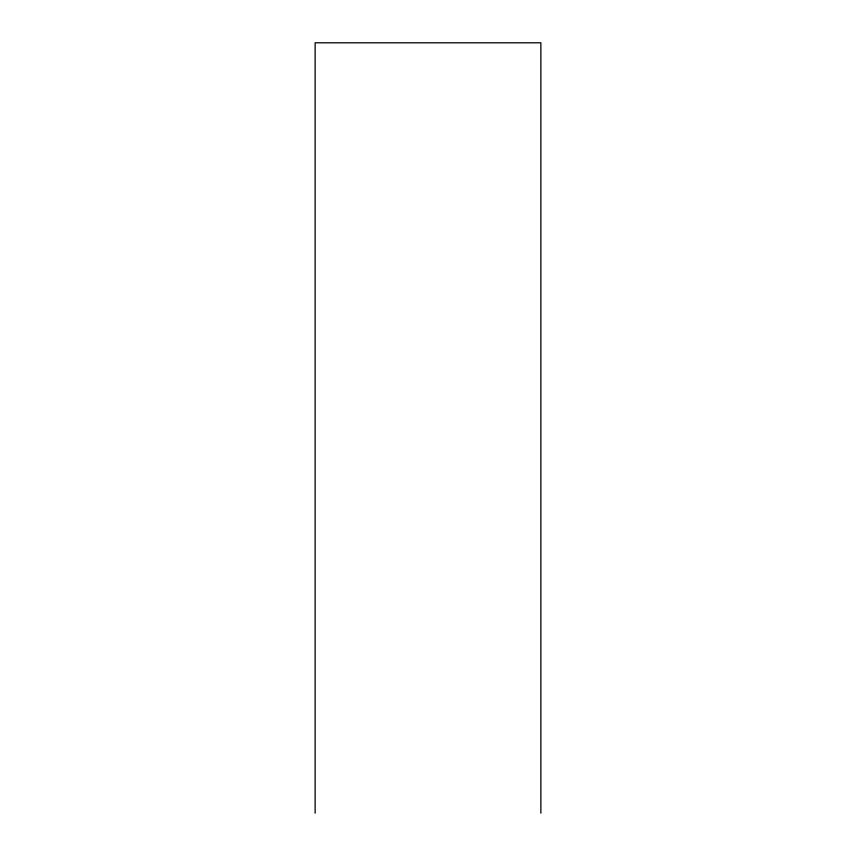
<?xml version="1.0" encoding="UTF-8"?>
<svg xmlns="http://www.w3.org/2000/svg" width="856" height="856" viewBox="0 0 856 856"><rect width="100%" height="100%" fill="white"/><g stroke="black" fill="none" stroke-linecap="round" stroke-linejoin="round"><path stroke-width="1.28" d="M540.864 813.2L540.864 42.8L315.136 42.8L315.136 813.2"/></g></svg>
